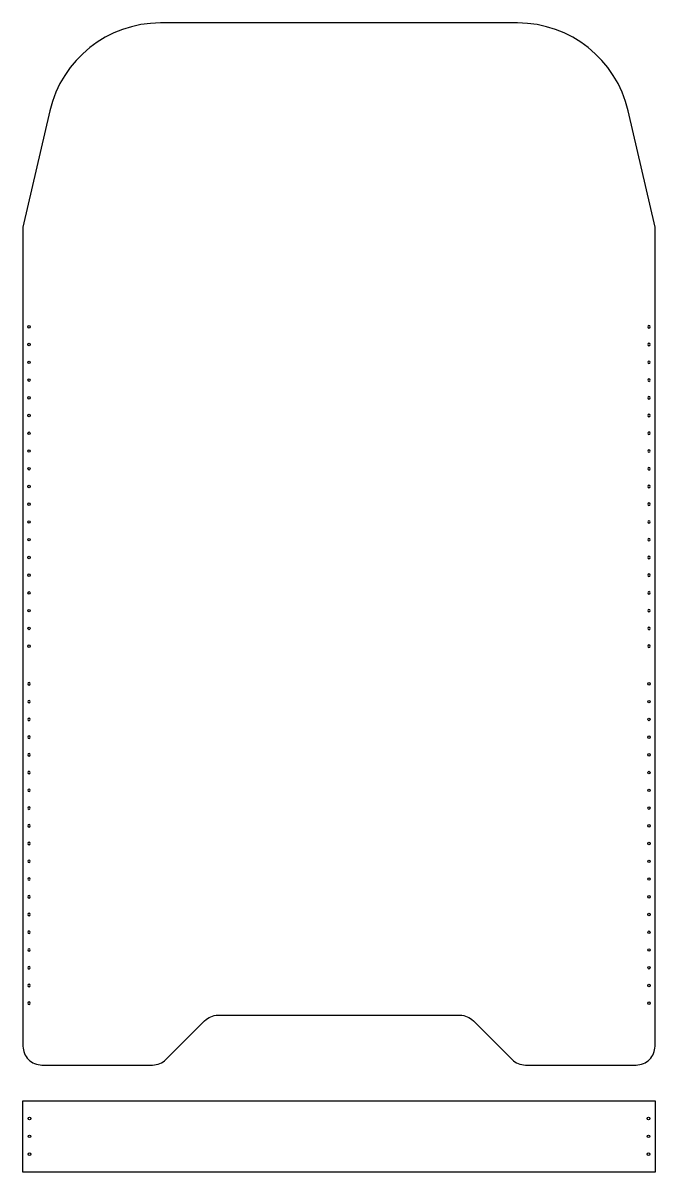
# Model space of a CAD drawing. Header units: millimetres. Extents: x 1713 to 2081, y 1618 to 2288.
import ezdxf

# ---------------------------------------------------------------- set-up
doc = ezdxf.new("R2010")
doc.units = ezdxf.units.MM

# ---------------------------------------------------------------- blocks, each defined once
blk = doc.blocks.new('*U289')
blk.add_circle((0, 0), 0.75)
blk = doc.blocks.new('*U290')
at = {"color": 0, "linetype": 'ByBlock', "lineweight": -2, "transparency": 16777216, "rotation": 270}
for p in [(1716.51, 2110.54), (1716.51, 2100.21), (1716.51, 2089.88), (1716.51, 2079.54), (1716.51, 2069.21), (1716.51, 2058.88), (1716.51, 2048.54), (1716.51, 2038.21), (1716.51, 2027.88), (1716.51, 2017.54), (1716.51, 2007.21), (1716.51, 1996.88), (1716.51, 1986.54), (1716.51, 1976.21), (1716.51, 1965.88), (1716.51, 1955.54), (1716.51, 1945.21), (1716.51, 1934.88), (1716.51, 1924.54)]:
    blk.add_blockref('*U289', p, dxfattribs=at)
blk = doc.blocks.new('*U293')
blk.add_circle((0, 0), 0.75)
blk = doc.blocks.new('*U294')
at = {"color": 0, "linetype": 'ByBlock', "lineweight": -2, "transparency": 16777216, "rotation": 270}
for p in [(1716.51, 2110.54), (1716.51, 2100.21), (1716.51, 2089.88), (1716.51, 2079.54), (1716.51, 2069.21), (1716.51, 2058.88), (1716.51, 2048.54), (1716.51, 2038.21), (1716.51, 2027.88), (1716.51, 2017.54), (1716.51, 2007.21), (1716.51, 1996.88), (1716.51, 1986.54), (1716.51, 1976.21), (1716.51, 1965.88), (1716.51, 1955.54), (1716.51, 1945.21), (1716.51, 1934.88), (1716.51, 1924.54)]:
    blk.add_blockref('*U293', p, dxfattribs=at)
blk = doc.blocks.new('*U298')
blk.add_circle((0, 0), 0.75)
blk = doc.blocks.new('*U300')
at = {"color": 0, "linetype": 'ByBlock', "lineweight": -2, "transparency": 16777216, "rotation": 270}
for p in [(1716.51, 2110.54), (1716.51, 2100.21), (1716.51, 2089.88), (1716.51, 2079.54), (1716.51, 2069.21), (1716.51, 2058.88), (1716.51, 2048.54), (1716.51, 2038.21), (1716.51, 2027.88), (1716.51, 2017.54), (1716.51, 2007.21), (1716.51, 1996.88), (1716.51, 1986.54), (1716.51, 1976.21), (1716.51, 1965.88), (1716.51, 1955.54), (1716.51, 1945.21), (1716.51, 1934.88), (1716.51, 1924.54)]:
    blk.add_blockref('*U298', p, dxfattribs=at)
blk = doc.blocks.new('*U302')
blk.add_circle((0, 0), 0.75)
blk = doc.blocks.new('*U301')
at = {"color": 0, "linetype": 'ByBlock', "lineweight": -2, "transparency": 16777216, "rotation": 270}
for p in [(1716.51, 2110.54), (1716.51, 2100.21), (1716.51, 2089.88), (1716.51, 2079.54), (1716.51, 2069.21), (1716.51, 2058.88), (1716.51, 2048.54), (1716.51, 2038.21), (1716.51, 2027.88), (1716.51, 2017.54), (1716.51, 2007.21), (1716.51, 1996.88), (1716.51, 1986.54), (1716.51, 1976.21), (1716.51, 1965.88), (1716.51, 1955.54), (1716.51, 1945.21), (1716.51, 1934.88), (1716.51, 1924.54)]:
    blk.add_blockref('*U302', p, dxfattribs=at)

msp = doc.modelspace()

# ---------------------------------------------------------------- linework, layer by layer
for p, q in [((1724.01, 1680.54), (1788.45, 1680.54)), ((2005.57, 1680.54), (2070.01, 1680.54))]:
    msp.add_line(p, q)
for points in [[(2070.01, 1680.54, 0.414214), (2081.01, 1691.54), (2081.01, 2168.54), (2065.35, 2236.39, 0.349216), (2001.04, 2287.54), (1792.98, 2287.54, 0.349216), (1728.67, 2236.39), (1713.01, 2168.54), (1713.01, 1691.54, 0.414214), (1724.01, 1680.54)], [(1788.45, 1680.54, 0.198912), (1796.23, 1683.77), (1818.79, 1706.32, -0.198912), (1826.57, 1709.54), (1967.45, 1709.54, -0.198912), (1975.23, 1706.32), (1997.79, 1683.77, 0.198912), (2005.57, 1680.54)]]:
    msp.add_lwpolyline(points, format="xyb")
msp.add_lwpolyline([(2081.01, 1618.21), (1713.01, 1618.21), (1713.01, 1659.77), (2081.01, 1659.77), (2081.01, 1618.21)])
for centre in [(1716.76, 1649.38), (2077.26, 1649.38), (1716.76, 1638.99), (2077.26, 1638.99), (1716.76, 1628.6), (2077.26, 1628.6)]:
    msp.add_circle(centre, 0.75)

# ---------------------------------------------------------------- block references
msp.add_blockref('*U290', (0, 0))
at = {"xscale": -1}
msp.add_blockref('*U300', (3794.02, 0), dxfattribs=at)
at = {"xscale": -1, "rotation": 180}
msp.add_blockref('*U294', (0, 3827.09), dxfattribs=at)
at = {"rotation": 180}
msp.add_blockref('*U301', (3794.02, 3827.09), dxfattribs=at)

doc.saveas('drawing.dxf')
